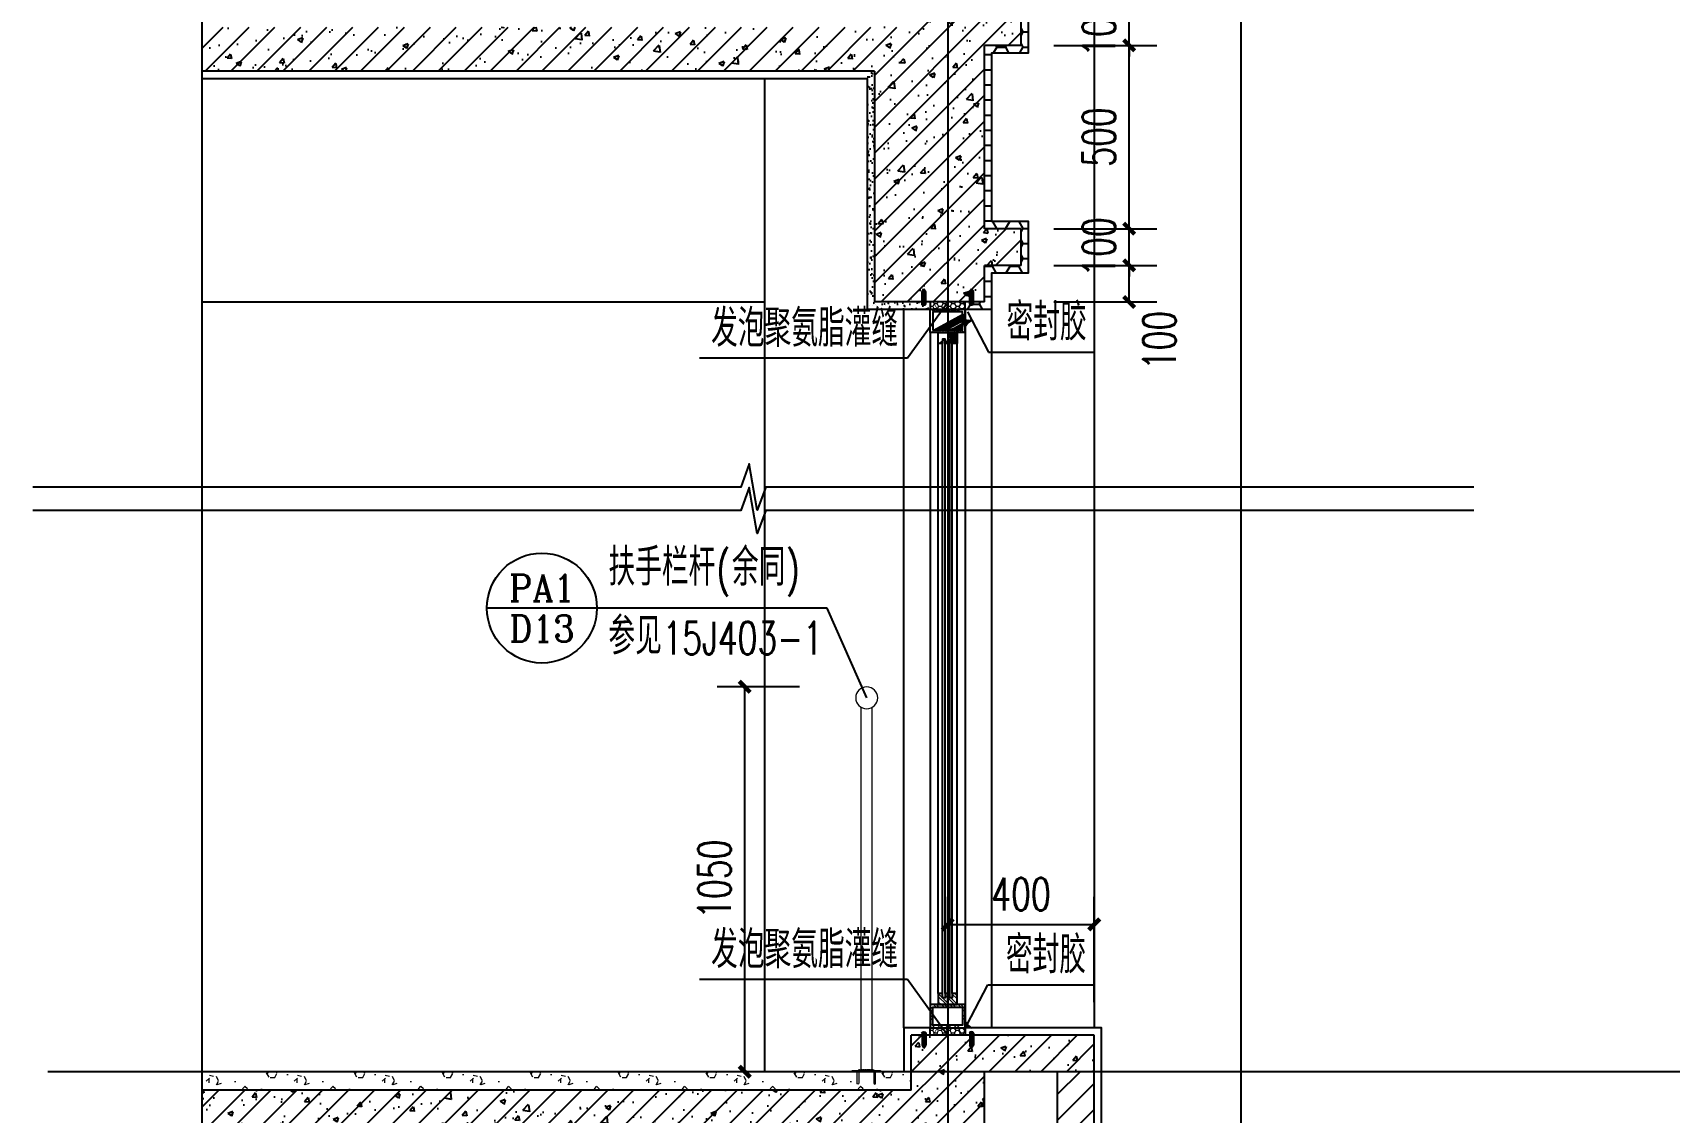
# Model space of a CAD drawing. Extents: x 1738711 to 2346805, y 1189731 to 2516152.
# Drawn here: x 1924079 to 1928545, y 1232484 to 1235429 of the extents above; entities that cross this region are included whole.
import ezdxf
from ezdxf.enums import TextEntityAlignment as Align

# ---------------------------------------------------------------- set-up
doc = ezdxf.new("R2010")
doc.units = 0
doc.header["$LTSCALE"] = 1000
doc.header["$MEASUREMENT"] = 0
for name, color, linetype, lineweight in [('_0', 7, 'Continuous', 25), ('填充', 252, 'Continuous', 5), ('栏杆', 6, 'Continuous', 15)]:
    doc.layers.add(name, color=color, linetype=linetype, lineweight=lineweight)
for name, color, linetype in [('CONTINUOUS', 7, 'Continuous'), ('DIM_IDEN', 3, 'Continuous'), ('DIM_LEAD', 3, 'Continuous'), ('DIM_SYMB', 3, 'Continuous'), ('DOTE', 1, 'Continuous'), ('PUB_DIM', 3, 'Continuous'), ('PUB_HATCH', 8, 'Continuous'), ('PUB_TEXT', 7, 'Continuous'), ('WALL', 40, 'Continuous'), ('WINDOW', 144, 'Continuous'), ('切线', 35, 'Continuous'), ('看线', 8, 'Continuous'), ('石材', 5, 'Continuous'), ('窗', 125, 'Continuous')]:
    doc.layers.add(name, color=color, linetype=linetype)
doc.styles.add('_TCH_DIM', font='SIMPLEX', dxfattribs={"bigfont": 'GBCBIG'})
doc.styles.add('_TCH_DIM_T3', font='SIMPLEX', dxfattribs={"width": 0.7058823529411765, "bigfont": 'GBCBIG'})
doc.styles.add('_TCH_LABEL', font='COMPLEX', dxfattribs={"bigfont": 'GBCBIG'})
doc.dimstyles.new('_TCH_ARCH&&30', dxfattribs={"dimtxt": 89.25, "dimasz": 30, "dimexe": 75, "dimexo": 90, "dimgap": 37.87500000000001, "dimtad": 1, "dimdec": 0, "dimzin": 0, "dimdsep": 46, "dimtxsty": '_TCH_DIM_T3', "dimblk": 'ARCHTICK', "dimcen": 0.09, "dimclrt": 7, "dimazin": 2, "dimtfac": 1, "dimtdec": 0, "dimtix": 1, "dimtmove": 2, "dimatfit": 3, "dimfxl": 20, "dimtolj": 1, "dimtzin": 0, "dimarcsym": 0})
pattern_1 = [(315.0000000000001, (428767542.9818466, -4685240473.939736), (-11.22532015133644, -11.22532015133645), []), (315.0000000000001, (428767542.9818466, -4685240481.877236), (-11.22532015133644, -11.22532015133645), [])]

# ---------------------------------------------------------------- blocks, each defined once
blk = doc.blocks.new('gdfdgdfgdfbvfcxv')
at = {"layer": '填充'}
blk.add_line((264925.1590052751, -67479.48016648996), (264925.1590052751, -67589.48016648996), dxfattribs=at)
blk.add_lwpolyline([(264911.1590052752, -67634.48016648996), (264911.1590052752, -67434.48016648996), (264919.1590052752, -67434.48016648996), (264919.1590052752, -67634.48016648996)], close=True, dxfattribs=at)
blk.add_lwpolyline([(264911.1590052752, -67634.48016648996), (264911.1590052752, -67434.48016648996), (264919.1590052752, -67434.48016648996), (264919.1590052752, -67634.48016648996)], close=True, dxfattribs=at)
for points in [[(264919.1590052751, -67480.48016648996), (264829.4531232436, -67480.48016648996, -0.9999999999998485), (264829.4531232436, -67468.48016648996), (264919.1590052751, -67468.48016648996)], [(264919.1590052751, -67588.48016648996), (264829.4531232436, -67588.48016648996, 0.9999999999998485), (264829.4531232436, -67600.48016648996), (264919.1590052751, -67600.48016648996)]]:
    blk.add_lwpolyline(points, format="xyb", dxfattribs=at)
for centre, radius, start, end in [((264919.1590052751, -67483.27055614023), 4.499999999999999, 318.2387799836532, 90), ((264914.5262376207, -67487.70850220392), 9.195914699028702, 330.319845907807, 59.74924170688854), ((264919.1590052751, -67495.25905565452), 4.499999999999999, 318.2387799836532, 90), ((264919.1590052751, -67501.25330541166), 4.499999999999999, 318.2387799836532, 90), ((264919.1590052751, -67507.24755516881), 4.499999999999999, 318.2387799836532, 90), ((264919.1590052751, -67513.24180492596), 4.499999999999999, 318.2387799836532, 90), ((264919.1590052751, -67519.2360546831), 4.499999999999999, 318.2387799836532, 90), ((264919.1590052751, -67525.23030444025), 4.499999999999999, 318.2387799836532, 90), ((264919.1590052751, -67531.2245541974), 4.499999999999999, 318.2387799836532, 90), ((264919.1590052751, -67537.21880395431), 4.499999999999999, 318.2387799836532, 90), ((264919.1590052751, -67543.21305371169), 4.499999999999999, 318.2387799836532, 90), ((264919.1590052751, -67549.2073034686), 4.499999999999999, 318.2387799836532, 90), ((264919.1590052751, -67555.15057086223), 4.499999999999999, 318.2387799836532, 90), ((264919.1590052751, -67561.14482061937), 4.499999999999999, 318.2387799836532, 90), ((264919.1590052751, -67567.13907037652), 4.499999999999999, 318.2387799836532, 90), ((264919.1590052751, -67573.13332013367), 4.499999999999999, 318.2387799836532, 90), ((264919.1590052751, -67579.12756989081), 4.499999999999999, 318.2387799836532, 90), ((264919.1590052751, -67585.12181964796), 4.499999999999999, 269.9999649152392, 90)]:
    blk.add_arc(centre, radius, start, end, dxfattribs=at)
blk = doc.blocks.new('ghwerGWEGWEGW')
at = {"layer": '栏杆', "color": 6, "ltscale": 100}
for points in [[(2184611.378245345, 1556743.270899873), (2184611.378245345, 1557732.29813776)], [(2184641.378245345, 1556743.270899873), (2184641.378245345, 1557732.29813776)]]:
    blk.add_lwpolyline(points, dxfattribs=at)
blk.add_circle((2184626.378245345, 1557758.278899873), 30, dxfattribs=at)
at = {"layer": 'CONTINUOUS', "xscale": -0.384000000001397, "yscale": 0.384000000001397, "zscale": 0.384000000001397, "rotation": 270}
blk.add_blockref('gdfdgdfgdfbvfcxv', (2210560.670266158, 1455012.393841477), dxfattribs=at)
blk = doc.blocks.new('hrtheraghyra')
at = {"layer": 'WINDOW', "linetype": 'ByBlock'}
for p, q in [((-5, 20.97169877961278), (0, 29.42110927030444)), ((0, 29.42110927030444), (5, 20.97169877961278)), ((-5.930252616293728, -11.95136042498052), (6.0497822817415, -11.95136042498052))]:
    blk.add_line(p, q, dxfattribs=at)
for points in [[(-5, -11.95136042498052), (-5, 20.97169877961278)], [(0, -16.74081518873572), (0, 29.42110927030444)], [(5, -11.95136042498052), (5, 20.97169877961278)]]:
    blk.add_lwpolyline(points, dxfattribs=at)
blk.add_arc((0.05976483272388577, -8.920780394226313), 6.713026468484638, 206.8366017215709, 333.163398278429, dxfattribs=at)
blk = doc.blocks.new('_ArchTick')
at = {"color": 0, "linetype": 'ByBlock', "const_width": 0.4}
blk.add_lwpolyline([(-0.5, -0.5), (0.5, 0.5)], dxfattribs=at)
blk = doc.blocks.new('*D444')
at = {"layer": 'Defpoints', "color": 0, "transparency": 16777216}
for p in [(1926022.11999414, 1233644.386919201), (1926261.328876875, 1233644.386919201), (1926261.328876875, 1232594.386919201)]:
    blk.add_point(p, dxfattribs=at)
at = {"layer": 'PUB_DIM', "color": 0, "lineweight": -2, "transparency": 16777216}
for p, q in [((1926171.328876875, 1233644.386919201), (1925947.11999414, 1233644.386919201)), ((1926022.11999414, 1232594.386919201), (1926022.11999414, 1233644.386919201)), ((1926171.328876875, 1232594.386919201), (1925947.11999414, 1232594.386919201))]:
    blk.add_line(p, q, dxfattribs=at)
at = {"layer": 'PUB_DIM', "color": 0, "lineweight": -2, "transparency": 16777216, "xscale": 30, "yscale": 30, "zscale": 30}
for p, rotation in [((1926022.11999414, 1233644.386919201), 90), ((1926022.11999414, 1232594.386919201), 270)]:
    blk.add_blockref('_ArchTick', p, dxfattribs=dict(at, rotation=rotation))
at = {"layer": 'PUB_DIM', "color": 7, "transparency": 16777216, "insert": (1925939.61999414, 1233119.386919202), "char_height": 89.25, "attachment_point": 5, "rotation": 90, "style": '_TCH_DIM_T3'}
blk.add_mtext('\\A1;1050', dxfattribs=at)
blk = doc.blocks.new('*D445')
at = {"layer": 'Defpoints', "color": 0, "transparency": 16777216}
for p in [(1926975.92881697, 1232996.178175597), (1926575.928816075, 1232694.386919201), (1926975.92881697, 1232694.386919201)]:
    blk.add_point(p, dxfattribs=at)
at = {"layer": 'PUB_DIM', "color": 0, "lineweight": -2, "transparency": 16777216}
for p, q in [((1926575.928816075, 1232784.386919201), (1926575.928816075, 1233071.178175597)), ((1926975.92881697, 1232784.386919201), (1926975.92881697, 1233071.178175597)), ((1926575.928816075, 1232996.178175597), (1926975.92881697, 1232996.178175597))]:
    blk.add_line(p, q, dxfattribs=at)
at = {"layer": 'PUB_DIM', "color": 0, "lineweight": -2, "transparency": 16777216, "xscale": 30, "yscale": 30, "zscale": 30, "rotation": 180}
blk.add_blockref('_ArchTick', (1926575.928816075, 1232996.178175597), dxfattribs=at)
at = {"layer": 'PUB_DIM', "color": 0, "lineweight": -2, "transparency": 16777216, "xscale": 30, "yscale": 30, "zscale": 30}
blk.add_blockref('_ArchTick', (1926975.92881697, 1232996.178175597), dxfattribs=at)
at = {"layer": 'PUB_DIM', "color": 7, "transparency": 16777216, "insert": (1926775.928816522, 1233078.678175597), "char_height": 89.25, "attachment_point": 5, "style": '_TCH_DIM_T3'}
blk.add_mtext('\\A1;400', dxfattribs=at)
blk = doc.blocks.new('*D449')
at = {"layer": 'Defpoints', "color": 0, "transparency": 16777216}
for p in [(1926775.92881697, 1234794.386919044), (1927071.16439431, 1234794.386919044), (1926775.92881697, 1234694.386919044)]:
    blk.add_point(p, dxfattribs=at)
at = {"layer": 'PUB_DIM', "color": 0, "lineweight": -2, "transparency": 16777216}
for p, q in [((1926865.92881697, 1234794.386919044), (1927146.16439431, 1234794.386919044)), ((1927071.16439431, 1234694.386919044), (1927071.16439431, 1234794.386919044)), ((1926865.92881697, 1234694.386919044), (1927146.16439431, 1234694.386919044))]:
    blk.add_line(p, q, dxfattribs=at)
at = {"layer": 'PUB_DIM', "color": 0, "lineweight": -2, "transparency": 16777216, "xscale": 30, "yscale": 30, "zscale": 30}
for p, rotation in [((1927071.16439431, 1234794.386919044), 90), ((1927071.16439431, 1234694.386919044), 270)]:
    blk.add_blockref('_ArchTick', p, dxfattribs=dict(at, rotation=rotation))
at = {"layer": 'PUB_DIM', "color": 7, "transparency": 16777216, "insert": (1927153.66439431, 1234589.386919044), "char_height": 89.25, "attachment_point": 5, "rotation": 90, "style": '_TCH_DIM_T3'}
blk.add_mtext('\\A1;100', dxfattribs=at)
blk = doc.blocks.new('*D450')
at = {"layer": 'Defpoints', "color": 0, "transparency": 16777216}
for p in [(1926775.92881697, 1234894.386919044), (1927071.16439431, 1234894.386919044), (1926775.92881697, 1234794.386919044)]:
    blk.add_point(p, dxfattribs=at)
at = {"layer": 'PUB_DIM', "color": 0, "lineweight": -2, "transparency": 16777216}
for p, q in [((1926865.92881697, 1234894.386919044), (1927146.16439431, 1234894.386919044)), ((1927071.16439431, 1234894.386919044), (1927071.16439431, 1234924.386919044)), ((1927071.16439431, 1234794.386919044), (1927071.16439431, 1234894.386919044)), ((1926865.92881697, 1234794.386919044), (1927146.16439431, 1234794.386919044)), ((1927071.16439431, 1234794.386919044), (1927071.16439431, 1234764.386919044))]:
    blk.add_line(p, q, dxfattribs=at)
at = {"layer": 'PUB_DIM', "color": 0, "lineweight": -2, "transparency": 16777216, "xscale": 30, "yscale": 30, "zscale": 30}
for p, rotation in [((1927071.16439431, 1234894.386919044), 270), ((1927071.16439431, 1234794.386919044), 90)]:
    blk.add_blockref('_ArchTick', p, dxfattribs=dict(at, rotation=rotation))
at = {"layer": 'PUB_DIM', "color": 7, "transparency": 16777216, "insert": (1926988.66439431, 1234844.386919044), "char_height": 89.25, "attachment_point": 5, "rotation": 90, "style": '_TCH_DIM_T3'}
blk.add_mtext('\\A1;100', dxfattribs=at)
blk = doc.blocks.new('*D451')
at = {"layer": 'Defpoints', "color": 0, "transparency": 16777216}
for p in [(1926775.92881697, 1235394.386919044), (1927071.16439431, 1235394.386919044), (1926775.92881697, 1234894.386919044)]:
    blk.add_point(p, dxfattribs=at)
at = {"layer": 'PUB_DIM', "color": 0, "lineweight": -2, "transparency": 16777216}
for p, q in [((1926865.92881697, 1235394.386919044), (1927146.16439431, 1235394.386919044)), ((1927071.16439431, 1234894.386919044), (1927071.16439431, 1235394.386919044)), ((1926865.92881697, 1234894.386919044), (1927146.16439431, 1234894.386919044))]:
    blk.add_line(p, q, dxfattribs=at)
at = {"layer": 'PUB_DIM', "color": 0, "lineweight": -2, "transparency": 16777216, "xscale": 30, "yscale": 30, "zscale": 30}
for p, rotation in [((1927071.16439431, 1235394.386919044), 90), ((1927071.16439431, 1234894.386919044), 270)]:
    blk.add_blockref('_ArchTick', p, dxfattribs=dict(at, rotation=rotation))
at = {"layer": 'PUB_DIM', "color": 7, "transparency": 16777216, "insert": (1926988.66439431, 1235144.386919044), "char_height": 89.25, "attachment_point": 5, "rotation": 90, "style": '_TCH_DIM_T3'}
blk.add_mtext('\\A1;500', dxfattribs=at)
blk = doc.blocks.new('*D452')
at = {"layer": 'Defpoints', "color": 0, "transparency": 16777216}
for p in [(1926775.92881697, 1235494.386919044), (1927071.16439431, 1235494.386919044), (1926775.92881697, 1235394.386919044)]:
    blk.add_point(p, dxfattribs=at)
at = {"layer": 'PUB_DIM', "color": 0, "lineweight": -2, "transparency": 16777216}
for p, q in [((1927071.16439431, 1235494.386919044), (1927071.16439431, 1235524.386919044)), ((1926865.92881697, 1235494.386919044), (1927146.16439431, 1235494.386919044)), ((1927071.16439431, 1235394.386919044), (1927071.16439431, 1235494.386919044)), ((1926865.92881697, 1235394.386919044), (1927146.16439431, 1235394.386919044)), ((1927071.16439431, 1235394.386919044), (1927071.16439431, 1235364.386919044))]:
    blk.add_line(p, q, dxfattribs=at)
at = {"layer": 'PUB_DIM', "color": 0, "lineweight": -2, "transparency": 16777216, "xscale": 30, "yscale": 30, "zscale": 30}
for p, rotation in [((1927071.16439431, 1235494.386919044), 270), ((1927071.16439431, 1235394.386919044), 90)]:
    blk.add_blockref('_ArchTick', p, dxfattribs=dict(at, rotation=rotation))
at = {"layer": 'PUB_DIM', "color": 7, "transparency": 16777216, "insert": (1926988.66439431, 1235444.386919044), "char_height": 89.25, "attachment_point": 5, "rotation": 90, "style": '_TCH_DIM_T3'}
blk.add_mtext('\\A1;100', dxfattribs=at)

msp = doc.modelspace()

# ---------------------------------------------------------------- hatches: boundary and pattern name
at = {"layer": 'PUB_HATCH'}
h = msp.add_hatch(dxfattribs=at)
h.set_pattern_fill('钢筋混凝土', color=256, scale=20, style=0)
h.set_pattern_definition([(45, (-283171.9959139633, -151941.1364600034), (-35.35533905932737, 35.35533905932738), []), (49.99999999999999, (-283171.9959139633, -151941.1364600034), (143.4520365201507, -12.55042699651902), [15, -165]), (355, (-283171.9959139633, -151941.1364600034), (-27.7502667226, 150.4384267400024), [12, -132]), (100.4514, (-283160.0415779633, -151942.1823280034), (115.7018763428043, 137.8879084121907), [12.748038, -140.2284224]), (46.18420000000002, (-283171.9959139633, -151901.1364600034), (213.4482097251289, -33.10380286580362), [22.49999999999997, -247.4999999999998]), (96.6356, (-283154.2085649633, -151903.8951214034), (186.9325411097407, 194.8235741800883), [19.1220576, -210.3426]), (351.1842, (-283171.9959139633, -151901.1364600034), (186.9323890267254, 194.8237201850649), [18, -198]), (21, (-283151.9959139633, -151911.1364600034), (119.3814104236923, -80.52377813306776), [15, -165]), (326.0000000000001, (-283151.9959139633, -151911.1364600034), (48.66306638431634, 145.0300090093706), [12, -132]), (71.4514, (-283142.0474673633, -151917.8467812034), (168.044525716298, 64.50609934199048), [12.748038, -140.2284224]), (37.50000000000001, (-283171.9959139633, -151941.1364600034), (2.431971063458134, 66.5787707662623), [0, -130.4, 0, -134, 0, -132.5]), (7.499999999999999, (-283171.9959139633, -151941.1364600034), (52.61390748842972, 78.88234237647205), [0, -76.39999999999999, 0, -127.4, 0, -50.5]), (327.5, (-283216.5959139633, -151941.1364600034), (106.7644872344818, -4.510974346875951), [0, -50, 0, -156, 0, -207]), (317.5, (-283236.5959139633, -151941.1364600034), (116.6372338684772, 20.02099646646354), [0, -65, 0, -103.6, 0, -147])])
h.paths.add_polyline_path([(1924541.492837613, 1235444.386919202), (1926475.92881697, 1235444.386919196), (1926475.92881697, 1235594.386919201), (1926676.735252016, 1235594.386919201), (1926676.735252016, 1235494.386919201), (1926775.92881697, 1235494.386919201), (1926775.92881697, 1235394.386919201), (1926675.92881697, 1235394.386919201), (1926675.92881697, 1234894.386919201), (1926775.92881697, 1234894.386919202), (1926775.92881697, 1234794.386919201), (1926675.92881697, 1234794.386919201), (1926675.92881697, 1234694.386919201), (1926375.92881697, 1234694.386919201), (1926375.92881697, 1235324.386919201), (1924541.492837613, 1235324.386919201)])
h = msp.add_hatch(dxfattribs=at)
h.set_pattern_fill('HONEY', color=256, scale=15, style=0)
h.set_pattern_definition([(0, (7292.266771987313, 4800), (35.71875, 20.622225), [23.8125, -47.625]), (120, (7292.266771987313, 4800), (-35.71874573255854, 20.62223239142543), [23.81249999999999, -47.62499999999998]), (59.99999999999999, (7292.266771987313, 4800), (4.267441460203969e-06, 41.24445739142541), [-47.625, 23.8125])])
h.paths.add_polyline_path([(1926623.92881697, 1234694.386919201), (1926675.92881697, 1234694.386919201), (1926675.92881697, 1234794.386919201), (1926775.92881697, 1234794.386919202), (1926775.92881697, 1234894.386919201), (1926675.92881697, 1234894.386919201), (1926675.92881697, 1235394.386919201), (1926775.92881697, 1235394.386919201), (1926775.92881697, 1235494.386919201), (1926676.735252016, 1235494.386919201), (1926676.735252016, 1235594.386919201), (1926623.928816076, 1235594.386919201), (1926623.928816076, 1235614.386919202), (1926696.735252019, 1235614.386919201), (1926696.735252019, 1235514.386919202), (1926795.928816972, 1235514.386919202), (1926795.928816971, 1235374.386919201), (1926695.928816973, 1235374.386919201), (1926695.928816975, 1234914.386919202), (1926795.928816973, 1234914.386919201), (1926795.928816973, 1234774.386919202), (1926695.928816973, 1234774.386919202), (1926695.928816973, 1234674.386919202), (1926623.92881697, 1234674.386919201)])
h = msp.add_hatch(dxfattribs=at)
h.set_pattern_fill('碎沙', color=256, scale=10, style=0)
h.set_pattern_definition([(37.50000000000001, (0, 0), (-0.8000156479920251, 24.47066186646712), [0, -19.304, 0, -21.59, 0, -20.6375]), (7.499999999999999, (0, 0), (22.47616415690013, 35.84125502841771), [0, -10.414, 0, -17.399, 0, -6.6675]), (327.5, (-15.621, 0), (39.5496185120729, 0.071859233927285), [0, -6.35, 0, -22.86, 0, -29.845]), (317.5, (-15.621, 0), (38.17782262361487, 11.14646616286081), [0, -3.175, 0, -14.986, 0, -17.145])])
h.paths.add_polyline_path([(1926527.92881697, 1234694.386919201), (1926375.92881697, 1234694.386919201), (1926375.92881697, 1235324.386919202), (1926355.92881697, 1235324.386919202), (1926355.92881697, 1234674.386919201), (1926527.92881697, 1234674.386919201)])
h = msp.add_hatch(dxfattribs=at)
h.set_pattern_fill('钢筋混凝土', color=256, scale=20, style=0)
h.set_pattern_definition([(45, (-293506.128057288, -151941.1364600034), (-35.35533905932737, 35.35533905932738), []), (49.99999999999999, (-293506.128057288, -151941.1364600034), (143.4520365201507, -12.55042699651902), [15, -165]), (355, (-293506.128057288, -151941.1364600034), (-27.7502667226, 150.4384267400024), [12, -132]), (100.4514, (-293494.173721288, -151942.1823280034), (115.7018763428043, 137.8879084121907), [12.748038, -140.2284224]), (46.18420000000002, (-293506.128057288, -151901.1364600034), (213.4482097251289, -33.10380286580362), [22.49999999999998, -247.4999999999998]), (96.6356, (-293488.340708288, -151903.8951214034), (186.9325411097407, 194.8235741800883), [19.1220576, -210.3426]), (351.1842, (-293506.128057288, -151901.1364600034), (186.9323890267254, 194.8237201850649), [18, -198]), (21, (-293486.128057288, -151911.1364600034), (119.3814104236923, -80.52377813306776), [15, -165]), (326.0000000000001, (-293486.128057288, -151911.1364600034), (48.66306638431634, 145.0300090093706), [12, -132]), (71.4514, (-293476.179610688, -151917.8467812034), (168.044525716298, 64.50609934199048), [12.748038, -140.2284224]), (37.50000000000001, (-293506.128057288, -151941.1364600034), (2.431971063458134, 66.5787707662623), [0, -130.4, 0, -134, 0, -132.5]), (7.499999999999999, (-293506.128057288, -151941.1364600034), (52.61390748842972, 78.88234237647205), [0, -76.39999999999999, 0, -127.4, 0, -50.5]), (327.5, (-293550.728057288, -151941.1364600034), (106.7644872344818, -4.510974346875951), [0, -50, 0, -156, 0, -207]), (317.5, (-293570.728057288, -151941.1364600034), (116.6372338684772, 20.02099646646354), [0, -65, 0, -103.6, 0, -147])])
h.paths.add_polyline_path([(1924541.492837613, 1232544.386919202), (1926475.92881697, 1232544.386919196), (1926475.92881697, 1232694.386919201), (1926975.92881697, 1232694.386919201), (1926975.92881697, 1232594.386919201), (1926675.92881697, 1232594.386919202), (1926675.92881697, 1231694.386919202), (1926975.928780622, 1231694.386919202), (1926975.928780622, 1231594.386919201), (1926375.92881697, 1231594.386919202), (1926375.928816971, 1232385.269322251), (1926375.928816971, 1232424.386919202), (1924541.492837613, 1232424.386919201)])
h = msp.add_hatch(dxfattribs=at)
h.set_pattern_fill('普通砖', color=256, scale=20, style=0)
h.set_pattern_definition([(45, (0, 35.90226999999999), (-35.35535320146299, 35.355353201463), [])])
h.paths.add_polyline_path([(1926975.92881697, 1232594.386919201), (1926875.92881697, 1232594.386919201), (1926875.92881697, 1231694.386919201), (1926975.92881697, 1231694.386919201)])
at = {"layer": '填充'}
h = msp.add_hatch(dxfattribs=at)
h.set_pattern_fill('HONEY', color=256, scale=5, angle=-180, style=0)
h.set_pattern_definition([(179.9999999999999, (305963.9288169695, 2426708.886919201), (-11.90625, -6.874074999999996), [7.9375, -15.875]), (299.9999999999999, (305963.9288169695, 2426708.886919201), (11.90624857751951, -6.87407746380848), [7.9375, -15.875]), (240, (305963.9288169695, 2426708.886919201), (-1.422480491156399e-06, -13.74815246380847), [-15.875, 7.9375])])
h.paths.add_polyline_path([(1926527.92881697, 1234674.386919201), (1926623.92881697, 1234674.386919201), (1926623.92881697, 1234694.386919201), (1926527.92881697, 1234694.386919201)])
h = msp.add_hatch(dxfattribs=at)
h.set_pattern_fill('STEEL', color=256, scale=10, angle=-180, style=0)
h.set_pattern_definition(pattern_1)
h.paths.add_polyline_path([(1926535.128816958, 1234618.499518574), (1926616.728816922, 1234618.499518574), (1926616.728816922, 1234662.564512433), (1926623.92881697, 1234655.124080838), (1926623.92881697, 1234611.299518765), (1926531.128188784, 1234611.299518765), (1926527.92881697, 1234614.731899441), (1926527.92881697, 1234674.386919201), (1926605.28844058, 1234674.386919201), (1926612.255778964, 1234667.186919392), (1926535.128816958, 1234667.186919392)])
h = msp.add_hatch(dxfattribs=at)
h.set_pattern_fill('STEEL', color=256, scale=10, angle=-180, style=0)
h.set_pattern_definition(pattern_1)
h.paths.add_polyline_path([(1926574.312709506, 1234581.299518765), (1926581.328816946, 1234581.299518765), (1926581.328816946, 1234593.299518765), (1926588.528816934, 1234593.299518765), (1926588.528816934, 1234581.299518765), (1926601.728816922, 1234581.299518765), (1926601.728816922, 1234611.299518765), (1926574.312709506, 1234611.299518765)])
h.paths.add_polyline_path([(1926550.128816958, 1234581.299518765), (1926562.128816958, 1234581.299518765), (1926562.128816958, 1234593.299518765), (1926569.328816946, 1234593.299518765), (1926569.328816946, 1234581.299518765), (1926574.312709506, 1234581.299518765), (1926574.312709506, 1234611.299518765), (1926550.128816958, 1234611.299518765)])
h = msp.add_hatch(dxfattribs=at)
h.set_pattern_fill('STEEL', color=256, scale=10, angle=-180, style=0)
h.set_pattern_definition([(135, (193256.0812091185, 4299751.417775334), (11.22532015133644, 11.22532015133645), []), (135, (193256.0812091185, 4299759.355275334), (11.22532015133644, 11.22532015133645), [])])
h.paths.add_polyline_path([(1926574.312708612, 1232807.474319638), (1926581.328816052, 1232807.474319638), (1926581.328816052, 1232795.474319638), (1926588.52881604, 1232795.474319638), (1926588.52881604, 1232807.474319638), (1926601.728816028, 1232807.474319638), (1926601.728816028, 1232777.474319638), (1926574.312708612, 1232777.474319638)])
h.paths.add_polyline_path([(1926550.128816064, 1232807.474319638), (1926562.128816064, 1232807.474319638), (1926562.128816064, 1232795.474319638), (1926569.328816052, 1232795.474319638), (1926569.328816052, 1232807.474319638), (1926574.312708612, 1232807.474319638), (1926574.312708612, 1232777.474319638), (1926550.128816064, 1232777.474319638)])
h = msp.add_hatch(dxfattribs=at)
h.set_pattern_fill('STEEL', color=256, scale=10, angle=-180, style=0)
h.set_pattern_definition([(134.9999999999999, (2170979.506781156, -81617.92036133935), (11.22532015133644, 11.22532015133644), []), (134.9999999999999, (2170979.506781156, -81609.98286133935), (11.22532015133644, 11.22532015133644), [])])
h.paths.add_polyline_path([(1926535.128816064, 1232770.274319828), (1926616.728816028, 1232770.274319828), (1926616.728816028, 1232726.20932597), (1926623.928816075, 1232733.649757565), (1926623.928816075, 1232777.474319638), (1926531.12818789, 1232777.474319638), (1926527.928816075, 1232774.041938961), (1926527.928816075, 1232714.386919201), (1926605.288439686, 1232714.386919201), (1926612.25577807, 1232721.58691901), (1926535.128816064, 1232721.58691901)])
h = msp.add_hatch(dxfattribs=at)
h.set_pattern_fill('HONEY', color=256, scale=5, angle=-180, style=0)
h.set_pattern_definition([(180.0000000000001, (305963.9288160754, 40679.88691920112), (-11.90625, 6.874074999999996), [7.9375, -15.875]), (60.00000000000005, (305963.9288160754, 40679.88691920112), (11.90624857751951, 6.87407746380848), [7.9375, -15.875]), (120, (305963.9288160754, 40679.88691920112), (-1.422480491156399e-06, 13.74815246380847), [-15.875, 7.9375])])
h.paths.add_polyline_path([(1926527.928816075, 1232714.386919201), (1926623.928816075, 1232714.386919201), (1926623.928816075, 1232694.386919201), (1926527.928816075, 1232694.386919201)])
h = msp.add_hatch(dxfattribs=at)
h.set_pattern_fill('加气混凝土', color=256, scale=20, style=0)
h.set_pattern_definition([(0, (70.8, -73.2), (120, 240), [0, -240]), (0, (-69.6, -105.6), (120, 240), [0, -240]), (0, (8.4, -108), (120, 240), [0, -240]), (0, (93.6, -37.2), (120, 240), [0, -240]), (0, (-6, -120), (120, 240), [0, -240]), (0, (117.6, 114), (120, 240), [0, -240]), (0, (44.40000000000001, 94.80000000000001), (120, 240), [0, -240]), (0, (82.8, 64.80000000000001), (120, 240), [0, -240]), (0, (-112.8, 60), (120, 240), [0, -240]), (0, (4.8, 49.2), (120, 240), [0, -240]), (0, (-40.8, -12), (120, 240), [0, -240]), (0, (-38.4, -102), (120, 240), [0, -240]), (0, (51.6, -111.6), (120, 240), [0, -240]), (0, (117.6, -6), (120, 240), [0, -240]), (0, (-106.8, -43.2), (120, 240), [0, -240]), (0, (-86.4, -2.4), (120, 240), [0, -240]), (0, (7.199999999999999, -19.2), (120, 240), [0, -240]), (0, (-26.4, -54), (120, 240), [0, -240]), (0, (-45.59999999999999, 25.2), (120, 240), [0, -240]), (0, (-15.6, 115.2), (120, 240), [0, -240]), (0, (-97.2, -93.6), (120, 240), [0, -240]), (0, (34.8, 66), (120, 240), [0, -240]), (0, (-76.8, 69.6), (120, 240), [0, -240]), (0, (-96, 100.8), (120, 240), [0, -240]), (130.601294, (102.8571432, 38.8571424), (-599.9999933723939, 720.0000031479067), [10.5366216, -4414.844400000001]), (18.4349488, (85.7142864, 43.42857119999999), (599.9999977872279, 239.9999982292889), [10.842096, -1507.05116]), (90, (85.7142864, 33.1428576), (120, 240), [10.2857136, -469.71426]), (161.565051, (96, 29.7142848), (-600.0000030210431, 239.9999821089645), [10.842096, -1507.05116]), (53.1301023, (96, 29.7142848), (120.000000226848, 239.9999998865759), [11.428572, -1188.5714]), (135, (105.1428576, -92.571408), (-120.0000145064572, 239.9999837580805), [9.697464, -669.12504]), (45, (91.42857120000001, -92.571408), (119.9999992329508, 239.999999031587), [9.697464, -669.12504]), (135, (98.28571439999999, -99.42856800000001), (-120.0000145064572, 239.9999837580805), [9.697464, -669.12504]), (45, (98.28571439999999, -99.42856800000001), (119.9999992329508, 239.999999031587), [9.697464, -669.12504]), (116.565051, (-10.285704, 68.5714296), (-2.087719469301419e-05, 479.9999869414082), [12.7775304, -255.5506]), (180, (-15.999984, 79.99999919999999), (-120, 240), [13.7142864, -226.2857]), (63.43494880000001, (-35.42856, 68.5714296), (1.086458141230651e-06, 479.9999976745345), [12.7775304, -255.5506]), (116.565051, (-29.71428, 57.1428576), (-2.087719469301419e-05, 479.9999869414082), [12.7775304, -255.5506]), (0, (-29.71428, 57.1428576), (120, 240), [13.7142864, -226.2857]), (63.43494880000001, (-15.999984, 57.1428576), (1.086458141230651e-06, 479.9999976745345), [12.7775304, -255.5506]), (107.102728, (79.99999919999999, -12.571416), (-359.9999862369818, 1200.000001936058), [15.5445384, -6513.161]), (143.972626, (75.4285704, 2.2857144), (-2279.999971095236, 1679.999998098534), [15.5445384, -3248.808]), (180, (62.8571424, 11.428572), (-120, 240), [14.8571424, -225.14284]), (36.02737329999999, (35.428572, 2.2857144), (2279.999983150636, 1679.999981888878), [15.5445384, -3248.808]), (71.5650511, (30.8571432, -11.42856), (360.0000018481314, 1199.999997933916), [14.4561264, -1503.43712]), (107.102728, (35.428572, -26.285712), (-359.9999862369818, 1200.000001936058), [15.5445384, -6513.161]), (143.972626, (48, -35.42856), (-2279.999971095236, 1679.999998098534), [15.5445384, -3248.808]), (0, (48, -35.42856), (120, 240), [14.8571424, -225.14284]), (36.02737329999999, (62.8571424, -35.42856), (2279.999983150636, 1679.999981888878), [15.5445384, -3248.808]), (71.5650511, (75.4285704, -26.285712), (360.0000018481314, 1199.999997933916), [14.4561264, -1503.43712]), (150.255118, (82.28571360000001, 99.4285704), (-360.0000008520545, 239.9999970260078), [9.214008, -1925.72784]), (90, (74.2857144, 94.857144), (120, 240), [9.1428576, -470.8571]), (29.7448813, (74.2857144, 94.857144), (360.0000002120073, 239.9999988791285), [9.214008, -1925.72784]), (116.565051, (26.2857144, -70.85714399999999), (-2.087719469301419e-05, 479.9999869414082), [12.7775304, -255.5506]), (168.690067, (20.5714296, -59.42856), (-1080.00000080124, 239.9999939776436), [11.6549016, -2435.8742]), (41.18592510000001, (0, -65.14284), (2999.999981823463, 2639.999976915367), [12.1487376, -5090.3208]), (90, (0, -76.571424), (120, 240), [11.428572, -468.5714]), (138.814074, (9.1428576, -84.571416), (-2999.999946676086, 2640.00001681452), [12.1487376, -5090.3208]), (16.6992442, (9.1428576, -84.571416), (3959.999970206556, 1199.999987431226), [11.93178, -4999.415]), (60.9453959, (20.5714296, -81.142848), (119.9999996815502, 239.9999978770819), [11.7664344, -4930.1358]), (109.983106, (-74.285712, 29.7142848), (-600.0000022599722, 1679.999995554008), [13.3768008, -5604.878999999999]), (155.556045, (-78.857136, 42.2857152), (-1560.000005946423, 719.9999850411862), [13.8091944, -5786.052599999999]), (24.4439547, (-103.999992, 42.2857152), (1560.000000778191, 719.9999965369605), [13.8091944, -5786.052599999999]), (70.01689340000001, (-108.571416, 29.7142848), (600.0000018088572, 1679.99999583229), [13.3768008, -5604.879]), (109.983106, (-103.999992, 17.1428568), (-600.0000022599722, 1679.999995554008), [13.3768008, -5604.878999999999]), (160.016893, (-91.428552, 12.571428), (-600.0000003526518, 239.9999890666697), [13.3768008, -2795.751]), (19.9831065, (-91.428552, 12.571428), (599.9999967057635, 239.9999996192112), [13.3768008, -2795.751]), (70.01689340000001, (-78.857136, 17.1428568), (600.0000018088572, 1679.99999583229), [13.3768008, -5604.879]), (122.005383, (14.8571424, 7.9999992), (-120.000016104588, 239.9999877483145), [10.7816928, -2253.3736]), (18.4349488, (-1.142856, 13.7142864), (599.9999977872279, 239.9999982292889), [10.842096, -1507.05116]), (90, (-1.142856, 3.4285704), (120, 240), [10.2857136, -469.71426]), (161.565051, (9.1428576, 0), (-600.0000030210431, 239.9999821089645), [10.842096, -1507.05116]), (54.46232220000002, (9.1428576, 0), (839.9999987829037, 1199.999998202426), [9.831228000000001, -4119.2846]), (116.565051, (-54.857136, -50.285712), (-2.087719469301419e-05, 479.9999869414082), [12.7775304, -255.5506]), (180, (-60.571416, -38.857128), (-120, 240), [12.571428, -227.42856]), (59.0362434, (-79.99999199999999, -50.285712), (120.0000003906126, 239.999998835111), [13.3278912, -2785.528799999999]), (120.963756, (-73.142856, -61.714272), (-120.0000163991858, 239.9999889786399), [13.3278912, -2785.5288]), (0, (-73.142856, -61.714272), (120, 240), [12.571428, -227.42856]), (63.43494880000001, (-60.571416, -61.714272), (1.086458141230651e-06, 479.9999976745345), [12.7775304, -255.5506])])
h.paths.add_polyline_path([(1926475.92881697, 1232544.386919202), (1924541.492837613, 1232544.386919202), (1924541.492837613, 1232594.386919202), (1926475.92881697, 1232594.386919202)])
at = {"layer": '看线'}
h = msp.add_hatch(dxfattribs=at)
h.set_pattern_fill('ANSI31', color=256, style=0)
h.set_pattern_definition([(135, (3533604.163102324, 3313995.386819066), (1.122532015133644, 1.122532015133644), [])])
edge = h.paths.add_edge_path()
edge.add_arc((1926654.12432837, 1234614.191407383), 32.6380913519154, 472.3072523094542, 517.6927477004165)
edge.add_line((1926623.92881697, 1234626.579954327), (1926623.92881697, 1234644.386919201))
edge.add_line((1926623.92881697, 1234644.386919201), (1926641.735781486, 1234644.386919201))
h = msp.add_hatch(dxfattribs=at)
h.set_pattern_fill('ANSI31', color=256, style=0)
h.set_pattern_definition([(225, (3533603.949120278, -846636.6129861644), (1.122532015133644, -1.122532015133644), [])])
edge = h.paths.add_edge_path()
edge.add_arc((1926653.910346801, 1232744.582425518), 32.63809187340612, 202.3072520209649, 247.6927471648823, ccw=False)
edge.add_line((1926623.714834924, 1232732.193878574), (1926623.928815897, 1232714.750178737))
edge.add_line((1926623.928815897, 1232714.750178737), (1926641.521799381, 1232714.3869137))

# ---------------------------------------------------------------- linework, layer by layer
at = {"layer": 'DIM_IDEN'}
for p, q in [((1925618.672622067, 1233859.292039568), (1925318.672622067, 1233859.292039568)), ((1926246.769207914, 1233859.292039568), (1925618.672622067, 1233859.292039568)), ((1926354.995665514, 1233614.386919202), (1926246.769207914, 1233859.292039568))]:
    msp.add_line(p, q, dxfattribs=at)
msp.add_lwpolyline([(1926354.995665514, 1233614.386919202, 1), (1926354.995665514, 1233614.386919202, 1)], format="xyb", close=True, dxfattribs=at)
msp.add_circle((1925468.672622067, 1233859.292039568), 150, dxfattribs=at)
at = {"layer": 'DIM_LEAD'}
for p, q in [((1926573.42977996, 1234689.607030088), (1926466.334651978, 1234540.99879547)), ((1926629.633784595, 1234667.793460662), (1926687.42881391, 1234557.790307704)), ((1926466.334651978, 1234540.99879547), (1925898.737897486, 1234540.99879547)), ((1926687.42881391, 1234557.790307704), (1926975.663152935, 1234557.790307704)), ((1926466.334651978, 1232845.750505035), (1925898.737897486, 1232845.750505035)), ((1926573.42977996, 1232697.142270417), (1926466.334651978, 1232845.750505035)), ((1926627.875070932, 1232721.389628174), (1926685.670100247, 1232831.392781132)), ((1926685.670100247, 1232831.392781132), (1926973.904439272, 1232831.392781132))]:
    msp.add_line(p, q, dxfattribs=at)
at = {"layer": 'DIM_SYMB'}
for points in [[(1924541.492837613, 1221004.491384034), (1924541.492837613, 1230807.875501727), (1924478.492837613, 1230830.805626486), (1924604.492837613, 1230853.022826055), (1924541.492837613, 1230875.375501727), (1924541.492837613, 1240678.75961942)], [(1928011.61479259, 1234189.393317166), (1926079.263095676, 1234189.393317166), (1926056.332970917, 1234126.393317166), (1926034.115771348, 1234252.393317166), (1926011.763095676, 1234189.393317166), (1924079.411398761, 1234189.393317166)], [(1928011.61479259, 1234125.476721623), (1926079.263095676, 1234125.476721623), (1926056.332970917, 1234062.476721623), (1926034.115771348, 1234188.476721623), (1926011.763095676, 1234125.476721623), (1924079.411398761, 1234125.476721623)]]:
    msp.add_lwpolyline(points, dxfattribs=at)
at = {"layer": 'DOTE'}
for p, q in [((1926575.92881697, 1240716.693157102), (1926575.92881697, 1221032.277691007)), ((1930115.067506234, 1232594.386919201), (1924120.591216701, 1232594.386919202))]:
    msp.add_line(p, q, dxfattribs=at)
at = {"layer": 'WALL'}
for p, q in [((1926775.92881697, 1235394.386919201), (1926775.92881697, 1235494.386919202)), ((1926675.92881697, 1234894.386919202), (1926675.92881697, 1235394.386919201)), ((1926775.92881697, 1235394.386919201), (1926675.92881697, 1235394.386919201)), ((1926375.92881697, 1235324.386919202), (1924541.492837613, 1235324.386919201)), ((1926375.92881697, 1235324.386919201), (1926375.92881697, 1234694.386919201)), ((1926775.92881697, 1234894.386919201), (1926675.92881697, 1234894.386919201)), ((1926775.92881697, 1234794.386919201), (1926775.92881697, 1234894.386919202)), ((1926675.92881697, 1234694.386919201), (1926675.92881697, 1234794.386919201)), ((1926775.92881697, 1234794.386919201), (1926675.92881697, 1234794.386919201)), ((1926675.92881697, 1234694.386919201), (1926375.92881697, 1234694.386919202)), ((1926475.92881697, 1234694.386919201), (1926475.928816969, 1234694.386919201)), ((1926475.92881697, 1234694.386919201), (1926475.928816969, 1234694.386919201)), ((1926475.92881697, 1232544.386919202), (1926475.928816971, 1232694.386919201)), ((1926975.92881697, 1232694.386919201), (1926475.92881697, 1232694.386919201)), ((1926975.92881697, 1231594.386919201), (1926975.92881697, 1232694.386919201)), ((1926975.92881697, 1232594.386919201), (1926675.92881697, 1232594.386919201)), ((1926675.92881697, 1231694.386919202), (1926675.92881697, 1232594.386919201)), ((1926875.92881697, 1231694.386919202), (1926875.92881697, 1232594.386919201)), ((1926475.92881697, 1232544.386919202), (1924541.492837613, 1232544.386919202))]:
    msp.add_line(p, q, dxfattribs=at)
at = {"layer": '切线'}
msp.add_line((1926475.92881697, 1232594.386919201), (1924541.492837613, 1232594.386919201), dxfattribs=at)
for points in [[(1926623.928816972, 1234674.386919044), (1926695.928816972, 1234674.386919044), (1926695.928816972, 1234774.386919044), (1926795.928816972, 1234774.386919044), (1926795.928816973, 1234914.386919044), (1926695.928816973, 1234914.386919044), (1926695.928816972, 1235374.386919044), (1926795.928816972, 1235374.386919043), (1926795.928816972, 1235514.386919044), (1926696.735252019, 1235514.386919044), (1926696.735252019, 1235614.386919044), (1926623.928816078, 1235614.386919044)], [(1924541.492837613, 1235304.386919201), (1926355.92881697, 1235304.3869192), (1926355.92881697, 1234674.386919201), (1926525.92881697, 1234674.386919201)], [(1926527.928816075, 1232714.386919201), (1926455.928816971, 1232714.386919201), (1926455.928816971, 1232594.386919201)], [(1926890.929052944, 1231574.386919201), (1926995.928779961, 1231574.386919201), (1926995.92881763, 1232714.386919201), (1926623.928816075, 1232714.386919201)]]:
    msp.add_lwpolyline(points, dxfattribs=at)
for centre, start, end in [((1926654.12432837, 1234614.191407383), 112.3072760453653, 157.6927138883927), ((1926653.910346325, 1232744.582425518), 202.3510568886747, 247.6927239546347)]:
    msp.add_arc(centre, 32.63809135155627, start, end, dxfattribs=at)
at = {"layer": '看线'}
for p, q in [((1927375.928818222, 1239194.386919203), (1927375.928818222, 1227694.386919201)), ((1926975.928780622, 1235494.386919202), (1926975.928780621, 1232714.386919201)), ((1926075.928816971, 1235304.3869192), (1926075.928816971, 1232594.386919201)), ((1924541.492837613, 1234694.386919202), (1926075.928816971, 1234694.386919202)), ((1926455.928816971, 1232714.386919201), (1926455.928816971, 1234674.386919201)), ((1926695.928816972, 1232714.386919201), (1926695.928816972, 1234674.386919201))]:
    msp.add_line(p, q, dxfattribs=at)
at = {"layer": '石材', "const_width": 2}
for points in [[(1926590.96098798, 1234674.386919201), (1926548.039444084, 1234674.386919201), (1926535.686312969, 1234694.386919201), (1926491.948849197, 1234694.386919201)], [(1926560.896645899, 1234674.386919201), (1926603.818189795, 1234674.386919201), (1926616.171320911, 1234694.386919201), (1926659.908784683, 1234694.386919201)], [(1926590.960987086, 1232714.386919201), (1926548.03944319, 1232714.386919201), (1926535.686312075, 1232694.386919201), (1926491.948848302, 1232694.386919201)], [(1926560.896645005, 1232714.386919201), (1926603.818188901, 1232714.386919201), (1926616.171320016, 1232694.386919201), (1926659.908783789, 1232694.386919201)]]:
    msp.add_lwpolyline(points, dxfattribs=at)
at = {"layer": '石材'}
for points in [[(1926527.92881697, 1234674.386919201), (1926623.92881697, 1234674.386919201), (1926623.92881697, 1234694.386919201), (1926527.92881697, 1234694.386919201)], [(1926527.928816075, 1232714.386919201), (1926623.928816075, 1232714.386919201), (1926623.928816075, 1232694.386919201), (1926527.928816075, 1232694.386919201)]]:
    msp.add_lwpolyline(points, close=True, dxfattribs=at)
at = {"layer": '窗', "color": 117}
for p, q in [((1926527.928816016, 1234611.299518765), (1926527.928816016, 1232777.474319638)), ((1926562.128816064, 1232807.474319638), (1926562.128816064, 1234581.299518765)), ((1926569.328816052, 1232807.474319638), (1926569.328816052, 1234581.299518765)), ((1926581.328816052, 1232807.474319638), (1926581.328816052, 1234581.299518765)), ((1926588.52881604, 1232807.474319638), (1926588.52881604, 1234581.299518765)), ((1926623.928816075, 1234611.299518765), (1926623.928816075, 1232777.474319638))]:
    msp.add_line(p, q, dxfattribs=at)
at = {"layer": '窗', "color": 237}
for p, q in [((1926550.128816064, 1232807.474319638), (1926550.128816064, 1234581.299518765)), ((1926601.728816028, 1232807.474319638), (1926601.728816028, 1234581.299518765))]:
    msp.add_line(p, q, dxfattribs=at)
for points in [[(1926623.92881697, 1234611.299518765), (1926527.92881697, 1234611.299518765), (1926527.92881697, 1234674.386919201), (1926623.92881697, 1234674.386919201)], [(1926616.728816922, 1234618.499518574), (1926616.728816922, 1234667.186919392), (1926535.128816958, 1234667.186919392), (1926535.128816958, 1234618.499518574)], [(1926588.528816934, 1234581.299518765), (1926588.528816934, 1234593.299518765), (1926581.328816946, 1234593.299518765), (1926581.328816946, 1234581.299518765), (1926569.328816946, 1234581.299518765), (1926569.328816946, 1234593.299518765), (1926562.128816958, 1234593.299518765), (1926562.128816958, 1234581.299518765), (1926550.128816958, 1234581.299518765), (1926550.128816958, 1234611.299518765), (1926601.728816922, 1234611.299518765), (1926601.728816922, 1234581.299518765)], [(1926588.52881604, 1232807.474319638), (1926588.52881604, 1232795.474319638), (1926581.328816052, 1232795.474319638), (1926581.328816052, 1232807.474319638), (1926569.328816052, 1232807.474319638), (1926569.328816052, 1232795.474319638), (1926562.128816064, 1232795.474319638), (1926562.128816064, 1232807.474319638), (1926550.128816064, 1232807.474319638), (1926550.128816064, 1232777.474319638), (1926601.728816028, 1232777.474319638), (1926601.728816028, 1232807.474319638)], [(1926623.928816075, 1232777.474319638), (1926527.928816075, 1232777.474319638), (1926527.928816075, 1232714.386919201), (1926623.928816075, 1232714.386919201)], [(1926616.728816028, 1232770.274319828), (1926616.728816028, 1232721.58691901), (1926535.128816064, 1232721.58691901), (1926535.128816064, 1232770.274319828)]]:
    msp.add_lwpolyline(points, close=True, dxfattribs=at)
for points in [[(1926623.92881697, 1234611.299518765), (1926623.92881697, 1234674.386919201)], [(1926623.928816075, 1232777.474319638), (1926623.928816075, 1232714.386919201)]]:
    msp.add_lwpolyline(points, dxfattribs=at)

# ---------------------------------------------------------------- block references
at = {"layer": '_0', "xscale": -1}
msp.add_blockref('ghwerGWEGWEGW', (4110981.373910859, -324143.8919806718), dxfattribs=at)
at = {"layer": 'WALL'}
msp.add_blockref('hrtheraghyra', (1926510.797807152, 1234701.006968678), dxfattribs=at)
at = {"layer": 'WALL', "xscale": -1}
msp.add_blockref('hrtheraghyra', (1926641.059826787, 1234701.006968678), dxfattribs=at)
at = {"layer": 'WALL', "xscale": -1, "rotation": 180}
msp.add_blockref('hrtheraghyra', (1926510.797806258, 1232687.766869724), dxfattribs=at)
at = {"layer": 'WALL', "rotation": 180}
msp.add_blockref('hrtheraghyra', (1926641.059825893, 1232687.766869724), dxfattribs=at)

# ---------------------------------------------------------------- texts
at = {"layer": 'PUB_TEXT', "color": 7, "style": '_TCH_DIM'}
for s, p in [('密封胶', (1926736.397195488, 1234589.290307704)), ('发泡聚氨脂灌缝', (1925930.237897486, 1234572.49879547)), ('扶手栏杆', (1925650.172622067, 1233920.542039568)), ('余同', (1925987.066239089, 1233920.542039568)), ('参见', (1925650.172622067, 1233732.845231057)), ('发泡聚氨脂灌缝', (1925930.237897486, 1232877.250505035)), ('密封胶', (1926734.638481825, 1232862.892781132))]:
    msp.add_text(s, height=101.2765957446808, dxfattribs=at).set_placement(p)
at = {"layer": 'PUB_TEXT', "color": 7, "style": '_TCH_DIM', "width": 0.7058823529411765}
for s, p in [('(', (1925945.066239089, 1233920.542039568)), (')', (1926134.513047599, 1233920.542039568)), ('15J403-1', (1925797.619430578, 1233732.845231057))]:
    msp.add_text(s, height=89.25, dxfattribs=at).set_placement(p)
at = {"layer": 'PUB_TEXT', "color": 7, "style": '_TCH_LABEL'}
for s, height, p, p2 in [('PA1', 72.45658422518304, (1925378.964470169, 1233878.396738901), (1925558.380773965, 1233878.396738901)), ('D13', 73.2403426244387, (1925379.737920309, 1233767.031180428), (1925557.607323825, 1233767.031180428))]:
    msp.add_text(s, height=height, dxfattribs=at).set_placement(p, p2, align=Align.FIT)

# ---------------------------------------------------------------- dimensions: what is measured, and where the dimension line sits
at = {"layer": 'PUB_DIM'}
for p1, p2, distance, picture, middle in [((1926775.92881697, 1235394.386919044), (1926775.92881697, 1235494.386919044), -295.23557734000497, '*D452', (1926988.66439431, 1235444.386919044)), ((1926775.92881697, 1234894.386919044), (1926775.92881697, 1235394.386919044), -295.23557734000497, '*D451', (1926988.66439431, 1235144.386919044)), ((1926775.92881697, 1234794.386919044), (1926775.92881697, 1234894.386919044), -295.23557734000497, '*D450', (1926988.66439431, 1234844.386919044)), ((1926261.328876875, 1232594.386919201), (1926261.328876875, 1233644.386919201), 239.20888273511082, '*D444', (1925939.61999414, 1233119.386919202)), ((1926575.928816075, 1232694.386919201), (1926975.92881697, 1232694.386919201), 301.7912563960999, '*D445', (1926775.928816522, 1233078.678175597))]:
    dim = msp.add_aligned_dim(p1=p1, p2=p2, distance=distance, dimstyle='_TCH_ARCH&&30', dxfattribs=at)
    dim.commit()
    dim.dimension.update_dxf_attribs({"geometry": picture, "text_midpoint": middle})
dim = msp.add_linear_dim(base=(1927071.16439431, 1234794.386919044), p1=(1926775.92881697, 1234694.386919044), p2=(1926775.92881697, 1234794.386919044), angle=90, dimstyle='_TCH_ARCH&&30', dxfattribs=at)
dim.commit()
dim.dimension.update_dxf_attribs({"geometry": '*D449', "text_midpoint": (1927153.66439431, 1234589.386919044), "dimtype": 129})

doc.saveas('drawing.dxf')
